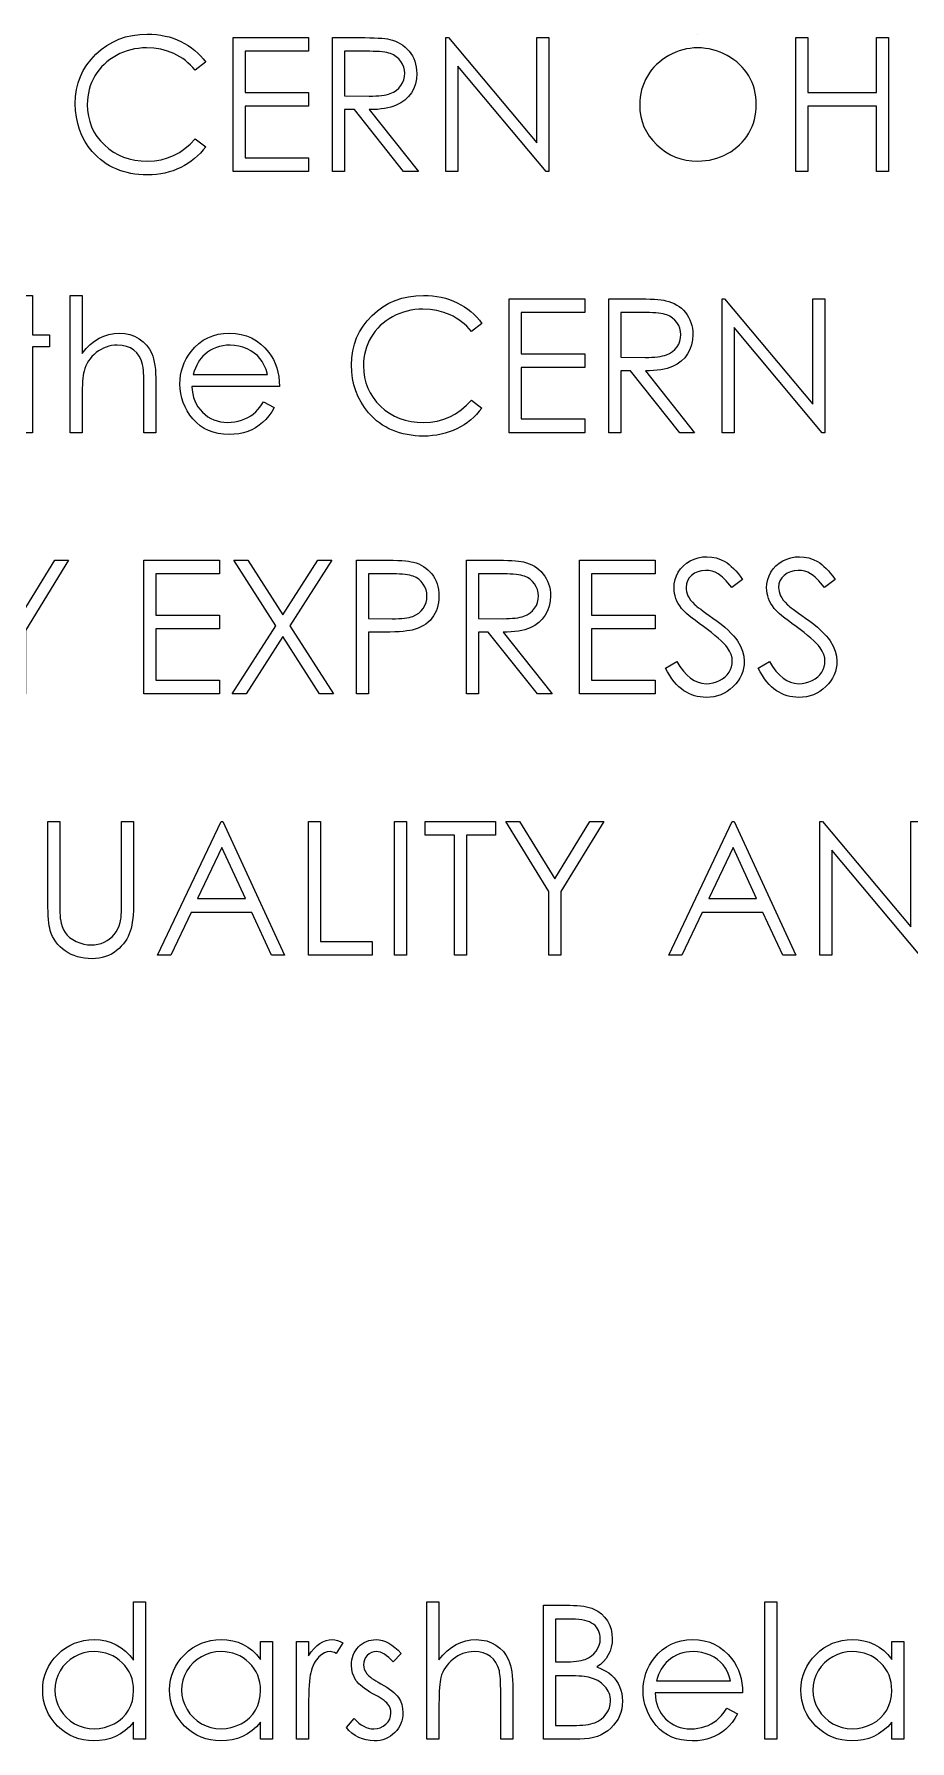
# Model space of a CAD drawing. Header units: millimetres. Extents: x -143 to 157, y 0 to 129.
# Drawn here: x 33.38 to 56.29, y 77.78 to 122.42 of the extents above; entities that cross this region are included whole.
import ezdxf

# ---------------------------------------------------------------- set-up
doc = ezdxf.new("R2010")
doc.units = ezdxf.units.MM

msp = doc.modelspace()

# ---------------------------------------------------------------- linework, layer by layer
at = {"color": 7, "linetype": 'Continuous'}
msp.add_line((50.726, 122.419), (50.726, 122.419), dxfattribs=at)
at = {"color": 7, "linetype": 'Continuous', "flags": 128}
for points in [[(37.87, 121.687), (37.596, 121.476), (37.596, 121.476), (37.536, 121.546), (37.474, 121.611), (37.408, 121.672), (37.34, 121.729), (37.269, 121.781), (37.195, 121.828), (37.118, 121.872), (37.038, 121.911), (36.871, 121.976), (36.697, 122.023), (36.515, 122.051), (36.324, 122.06), (36.324, 122.06), (36.219, 122.057), (36.115, 122.047), (36.013, 122.032), (35.914, 122.01), (35.816, 121.982), (35.721, 121.948), (35.628, 121.908), (35.536, 121.861), (35.447, 121.81), (35.365, 121.753), (35.287, 121.693), (35.214, 121.629), (35.146, 121.56), (35.084, 121.487), (35.026, 121.409), (34.973, 121.328), (34.927, 121.243), (34.887, 121.155), (34.852, 121.066), (34.824, 120.972), (34.802, 120.877), (34.787, 120.78), (34.777, 120.679), (34.774, 120.576), (34.774, 120.576), (34.781, 120.421), (34.802, 120.273), (34.837, 120.131), (34.886, 119.996), (34.948, 119.867), (35.025, 119.745), (35.116, 119.63), (35.22, 119.521), (35.335, 119.422), (35.458, 119.336), (35.588, 119.264), (35.724, 119.204), (35.869, 119.158), (36.02, 119.125), (36.179, 119.105), (36.346, 119.098), (36.346, 119.098), (36.529, 119.107), (36.704, 119.135), (36.871, 119.18), (37.032, 119.244), (37.184, 119.326), (37.329, 119.426), (37.466, 119.545), (37.596, 119.682), (37.596, 119.682), (37.871, 119.473), (37.871, 119.473), (37.803, 119.389), (37.732, 119.308), (37.657, 119.233), (37.577, 119.163), (37.494, 119.097), (37.406, 119.037), (37.315, 118.981), (37.219, 118.931), (37.12, 118.886), (37.019, 118.847), (36.914, 118.814), (36.806, 118.787), (36.696, 118.766), (36.583, 118.751), (36.467, 118.742), (36.348, 118.739), (36.348, 118.739), (36.235, 118.741), (36.125, 118.749), (36.018, 118.761), (35.914, 118.778), (35.813, 118.799), (35.716, 118.826), (35.621, 118.856), (35.529, 118.892), (35.44, 118.933), (35.355, 118.978), (35.272, 119.029), (35.192, 119.084), (35.116, 119.143), (35.042, 119.208), (34.971, 119.277), (34.904, 119.351), (34.904, 119.351), (34.8, 119.484), (34.71, 119.623), (34.633, 119.769), (34.571, 119.922), (34.523, 120.081), (34.488, 120.247), (34.467, 120.42), (34.46, 120.599), (34.46, 120.599), (34.469, 120.788), (34.494, 120.969), (34.536, 121.142), (34.595, 121.308), (34.67, 121.465), (34.762, 121.616), (34.871, 121.758), (34.997, 121.894), (35.136, 122.017), (35.283, 122.124), (35.438, 122.213), (35.602, 122.288), (35.775, 122.345), (35.956, 122.386), (36.146, 122.41), (36.343, 122.419), (36.343, 122.419), (36.464, 122.416), (36.582, 122.407), (36.696, 122.391), (36.808, 122.37), (36.916, 122.344), (37.022, 122.31), (37.125, 122.271), (37.225, 122.226), (37.321, 122.176), (37.413, 122.12), (37.5, 122.06), (37.583, 121.995), (37.662, 121.925), (37.736, 121.851), (37.805, 121.771), (37.871, 121.687)], [(38.588, 122.329), (40.563, 122.329), (40.563, 122.329), (40.563, 121.97), (40.563, 121.97), (38.903, 121.97), (38.903, 121.97), (38.903, 120.893), (38.903, 120.893), (40.563, 120.893), (40.563, 120.893), (40.563, 120.534), (40.563, 120.534), (38.903, 120.534), (38.903, 120.534), (38.903, 119.188), (38.903, 119.188), (40.563, 119.188), (40.563, 119.188), (40.563, 118.829), (40.563, 118.829), (38.588, 118.829), (38.588, 118.829), (38.588, 122.329)], [(41.191, 122.329), (41.891, 122.329), (41.891, 122.329), (42.032, 122.328), (42.161, 122.326), (42.277, 122.322), (42.382, 122.317), (42.475, 122.31), (42.557, 122.302), (42.627, 122.293), (42.684, 122.281), (42.684, 122.281), (42.761, 122.261), (42.834, 122.235), (42.903, 122.204), (42.968, 122.168), (43.03, 122.127), (43.088, 122.081), (43.143, 122.03), (43.193, 121.973), (43.24, 121.913), (43.28, 121.848), (43.313, 121.781), (43.341, 121.71), (43.362, 121.636), (43.378, 121.559), (43.387, 121.477), (43.39, 121.393), (43.39, 121.393), (43.381, 121.254), (43.355, 121.123), (43.312, 121.001), (43.252, 120.888), (43.175, 120.785), (43.084, 120.696), (42.977, 120.62), (42.857, 120.558), (42.79, 120.532), (42.717, 120.509), (42.637, 120.49), (42.552, 120.474), (42.46, 120.461), (42.363, 120.452), (42.259, 120.447), (42.149, 120.444), (42.149, 120.444), (43.435, 118.829), (43.435, 118.829), (43.046, 118.829), (43.046, 118.829), (41.76, 120.444), (41.76, 120.444), (41.505, 120.444), (41.505, 120.444), (41.505, 118.829), (41.505, 118.829), (41.191, 118.829), (41.191, 118.829), (41.191, 122.329)], [(44.153, 118.829), (44.153, 122.329), (44.153, 122.329), (44.218, 122.329), (44.218, 122.329), (46.531, 119.574), (46.531, 119.574), (46.531, 122.329), (46.531, 122.329), (46.845, 122.329), (46.845, 122.329), (46.845, 118.829), (46.845, 118.829), (46.773, 118.829), (46.773, 118.829), (44.467, 121.577), (44.467, 121.577), (44.467, 118.829), (44.467, 118.829), (44.153, 118.829)], [(53.306, 122.329), (53.621, 122.329), (53.621, 122.329), (53.621, 120.893), (53.621, 120.893), (55.415, 120.893), (55.415, 120.893), (55.415, 122.329), (55.415, 122.329), (55.729, 122.329), (55.729, 122.329), (55.729, 118.829), (55.729, 118.829), (55.415, 118.829), (55.415, 118.829), (55.415, 120.534), (55.415, 120.534), (53.621, 120.534), (53.621, 120.534), (53.621, 118.829), (53.621, 118.829), (53.306, 118.829), (53.306, 118.829), (53.306, 122.329)], [(41.505, 121.97), (41.505, 120.803), (41.505, 120.803), (42.146, 120.798), (42.146, 120.798), (42.236, 120.799), (42.32, 120.803), (42.398, 120.808), (42.47, 120.815), (42.536, 120.824), (42.595, 120.835), (42.649, 120.848), (42.697, 120.864), (42.781, 120.902), (42.856, 120.949), (42.921, 121.006), (42.975, 121.073), (43.02, 121.147), (43.05, 121.225), (43.069, 121.308), (43.076, 121.394), (43.076, 121.394), (43.069, 121.478), (43.05, 121.559), (43.018, 121.635), (42.974, 121.707), (42.919, 121.773), (42.857, 121.828), (42.787, 121.874), (42.708, 121.909), (42.663, 121.923), (42.612, 121.936), (42.554, 121.946), (42.49, 121.955), (42.417, 121.962), (42.339, 121.967), (42.253, 121.969), (42.161, 121.97), (42.161, 121.97), (41.505, 121.97)], [(50.742, 122.06), (50.642, 122.057), (50.544, 122.047), (50.447, 122.032), (50.352, 122.01), (50.258, 121.981), (50.165, 121.947), (50.074, 121.906), (49.983, 121.859), (49.896, 121.807), (49.814, 121.751), (49.737, 121.69), (49.665, 121.624), (49.597, 121.555), (49.534, 121.481), (49.477, 121.403), (49.424, 121.32), (49.377, 121.235), (49.336, 121.146), (49.302, 121.055), (49.274, 120.962), (49.251, 120.867), (49.236, 120.768), (49.226, 120.668), (49.223, 120.565), (49.223, 120.565), (49.23, 120.414), (49.251, 120.268), (49.285, 120.13), (49.335, 119.996), (49.397, 119.869), (49.473, 119.748), (49.564, 119.633), (49.668, 119.523), (49.783, 119.424), (49.902, 119.337), (50.028, 119.264), (50.159, 119.205), (50.297, 119.158), (50.439, 119.125), (50.587, 119.105), (50.742, 119.098), (50.742, 119.098), (50.845, 119.101), (50.947, 119.11), (51.047, 119.126), (51.146, 119.147), (51.242, 119.175), (51.336, 119.208), (51.427, 119.248), (51.518, 119.293), (51.605, 119.344), (51.687, 119.4), (51.763, 119.46), (51.835, 119.525), (51.903, 119.593), (51.965, 119.667), (52.022, 119.745), (52.075, 119.827), (52.122, 119.914), (52.162, 120.002), (52.197, 120.092), (52.225, 120.186), (52.246, 120.281), (52.262, 120.379), (52.272, 120.479), (52.274, 120.581), (52.274, 120.581), (52.272, 120.683), (52.262, 120.782), (52.246, 120.879), (52.225, 120.974), (52.197, 121.066), (52.162, 121.155), (52.122, 121.242), (52.075, 121.326), (52.022, 121.408), (51.964, 121.485), (51.901, 121.558), (51.834, 121.627), (51.761, 121.691), (51.683, 121.751), (51.6, 121.807), (51.512, 121.859), (51.42, 121.906), (51.327, 121.947), (51.233, 121.981), (51.138, 122.01), (51.04, 122.032), (50.942, 122.047), (50.843, 122.057), (50.742, 122.06)], [(33.024, 115.585), (33.338, 115.585), (33.338, 115.585), (33.338, 114.553), (33.338, 114.553), (33.787, 114.553), (33.787, 114.553), (33.787, 114.239), (33.787, 114.239), (33.338, 114.239), (33.338, 114.239), (33.338, 111.996), (33.338, 111.996), (33.024, 111.996), (33.024, 111.996), (33.024, 114.239), (33.024, 114.239), (32.576, 114.239), (32.576, 114.239), (32.576, 114.553), (32.576, 114.553), (33.024, 114.553), (33.024, 114.553), (33.024, 115.585)], [(34.326, 115.585), (34.64, 115.585), (34.64, 115.585), (34.64, 114.07), (34.64, 114.07), (34.744, 114.194), (34.853, 114.302), (34.966, 114.393), (35.086, 114.466), (35.21, 114.524), (35.339, 114.565), (35.473, 114.59), (35.613, 114.598), (35.613, 114.598), (35.755, 114.589), (35.888, 114.563), (36.013, 114.517), (36.129, 114.454), (36.234, 114.375), (36.325, 114.285), (36.401, 114.181), (36.462, 114.065), (36.487, 114), (36.509, 113.926), (36.527, 113.844), (36.543, 113.753), (36.554, 113.652), (36.562, 113.544), (36.568, 113.427), (36.569, 113.302), (36.569, 113.302), (36.569, 111.996), (36.569, 111.996), (36.255, 111.996), (36.255, 111.996), (36.255, 113.199), (36.255, 113.199), (36.254, 113.303), (36.253, 113.399), (36.25, 113.485), (36.246, 113.563), (36.241, 113.631), (36.235, 113.69), (36.227, 113.74), (36.219, 113.781), (36.219, 113.781), (36.181, 113.899), (36.13, 114.001), (36.067, 114.087), (35.991, 114.158), (35.902, 114.213), (35.8, 114.253), (35.685, 114.276), (35.558, 114.284), (35.558, 114.284), (35.482, 114.281), (35.408, 114.272), (35.336, 114.257), (35.267, 114.236), (35.199, 114.208), (35.133, 114.175), (35.07, 114.135), (35.008, 114.089), (34.95, 114.039), (34.897, 113.986), (34.849, 113.93), (34.807, 113.871), (34.769, 113.81), (34.737, 113.745), (34.71, 113.677), (34.688, 113.607), (34.688, 113.607), (34.677, 113.556), (34.667, 113.495), (34.659, 113.424), (34.652, 113.343), (34.647, 113.252), (34.643, 113.151), (34.64, 113.041), (34.64, 112.92), (34.64, 112.92), (34.64, 111.996), (34.64, 111.996), (34.326, 111.996), (34.326, 111.996), (34.326, 115.585)], [(45.095, 114.853), (44.82, 114.643), (44.82, 114.643), (44.76, 114.713), (44.698, 114.778), (44.633, 114.839), (44.565, 114.896), (44.493, 114.947), (44.42, 114.995), (44.343, 115.039), (44.263, 115.078), (44.096, 115.143), (43.921, 115.189), (43.739, 115.217), (43.548, 115.226), (43.548, 115.226), (43.443, 115.224), (43.339, 115.214), (43.238, 115.198), (43.139, 115.177), (43.041, 115.149), (42.945, 115.115), (42.852, 115.074), (42.76, 115.028), (42.672, 114.976), (42.589, 114.92), (42.511, 114.86), (42.438, 114.795), (42.37, 114.727), (42.308, 114.654), (42.25, 114.576), (42.198, 114.495), (42.151, 114.41), (42.111, 114.322), (42.077, 114.232), (42.049, 114.139), (42.027, 114.044), (42.011, 113.946), (42.002, 113.845), (41.999, 113.742), (41.999, 113.742), (42.006, 113.587), (42.027, 113.439), (42.061, 113.298), (42.11, 113.163), (42.173, 113.034), (42.25, 112.912), (42.34, 112.796), (42.445, 112.688), (42.56, 112.589), (42.682, 112.503), (42.812, 112.43), (42.949, 112.371), (43.093, 112.325), (43.245, 112.292), (43.404, 112.271), (43.57, 112.265), (43.57, 112.265), (43.753, 112.274), (43.928, 112.301), (44.096, 112.347), (44.256, 112.411), (44.408, 112.493), (44.554, 112.593), (44.69, 112.712), (44.82, 112.848), (44.82, 112.848), (45.095, 112.64), (45.095, 112.64), (45.028, 112.555), (44.956, 112.475), (44.881, 112.4), (44.802, 112.329), (44.718, 112.264), (44.631, 112.203), (44.539, 112.148), (44.444, 112.097), (44.345, 112.053), (44.243, 112.014), (44.139, 111.981), (44.031, 111.954), (43.92, 111.933), (43.807, 111.918), (43.691, 111.909), (43.572, 111.906), (43.572, 111.906), (43.459, 111.908), (43.349, 111.916), (43.243, 111.928), (43.139, 111.945), (43.038, 111.966), (42.94, 111.992), (42.846, 112.023), (42.754, 112.059), (42.665, 112.099), (42.579, 112.145), (42.497, 112.196), (42.417, 112.25), (42.34, 112.31), (42.267, 112.374), (42.196, 112.444), (42.128, 112.518), (42.128, 112.518), (42.025, 112.651), (41.934, 112.79), (41.858, 112.936), (41.795, 113.089), (41.747, 113.248), (41.713, 113.414), (41.692, 113.587), (41.685, 113.766), (41.685, 113.766), (41.693, 113.955), (41.718, 114.136), (41.76, 114.309), (41.819, 114.474), (41.894, 114.632), (41.987, 114.783), (42.095, 114.925), (42.222, 115.06), (42.361, 115.184), (42.507, 115.29), (42.663, 115.38), (42.827, 115.454), (42.999, 115.512), (43.18, 115.553), (43.37, 115.577), (43.568, 115.585), (43.568, 115.585), (43.688, 115.583), (43.806, 115.574), (43.92, 115.558), (44.032, 115.537), (44.141, 115.51), (44.247, 115.477), (44.35, 115.438), (44.449, 115.393), (44.545, 115.342), (44.637, 115.287), (44.725, 115.226), (44.807, 115.162), (44.886, 115.092), (44.96, 115.018), (45.03, 114.938), (45.095, 114.853)], [(45.813, 115.496), (47.787, 115.496), (47.787, 115.496), (47.787, 115.137), (47.787, 115.137), (46.127, 115.137), (46.127, 115.137), (46.127, 114.06), (46.127, 114.06), (47.787, 114.06), (47.787, 114.06), (47.787, 113.701), (47.787, 113.701), (46.127, 113.701), (46.127, 113.701), (46.127, 112.355), (46.127, 112.355), (47.787, 112.355), (47.787, 112.355), (47.787, 111.996), (47.787, 111.996), (45.813, 111.996), (45.813, 111.996), (45.813, 115.496)], [(48.415, 115.496), (49.116, 115.496), (49.116, 115.496), (49.256, 115.495), (49.385, 115.493), (49.501, 115.489), (49.607, 115.484), (49.7, 115.477), (49.781, 115.469), (49.851, 115.459), (49.909, 115.448), (49.909, 115.448), (49.985, 115.428), (50.058, 115.402), (50.128, 115.371), (50.193, 115.335), (50.254, 115.294), (50.313, 115.248), (50.367, 115.196), (50.418, 115.14), (50.464, 115.079), (50.504, 115.015), (50.538, 114.947), (50.565, 114.877), (50.587, 114.802), (50.602, 114.725), (50.611, 114.644), (50.614, 114.56), (50.614, 114.56), (50.606, 114.42), (50.58, 114.29), (50.536, 114.168), (50.476, 114.054), (50.4, 113.952), (50.308, 113.863), (50.202, 113.787), (50.081, 113.725), (50.014, 113.699), (49.941, 113.676), (49.862, 113.657), (49.776, 113.641), (49.684, 113.628), (49.587, 113.619), (49.483, 113.613), (49.373, 113.611), (49.373, 113.611), (50.659, 111.996), (50.659, 111.996), (50.271, 111.996), (50.271, 111.996), (48.985, 113.611), (48.985, 113.611), (48.729, 113.611), (48.729, 113.611), (48.729, 111.996), (48.729, 111.996), (48.415, 111.996), (48.415, 111.996), (48.415, 115.496)], [(51.377, 111.996), (51.377, 115.496), (51.377, 115.496), (51.443, 115.496), (51.443, 115.496), (53.755, 112.741), (53.755, 112.741), (53.755, 115.496), (53.755, 115.496), (54.069, 115.496), (54.069, 115.496), (54.069, 111.996), (54.069, 111.996), (53.998, 111.996), (53.998, 111.996), (51.691, 114.744), (51.691, 114.744), (51.691, 111.996), (51.691, 111.996), (51.377, 111.996)], [(48.729, 115.137), (48.729, 113.97), (48.729, 113.97), (49.37, 113.965), (49.37, 113.965), (49.46, 113.966), (49.544, 113.969), (49.622, 113.974), (49.694, 113.981), (49.76, 113.99), (49.82, 114.002), (49.874, 114.015), (49.921, 114.03), (50.006, 114.068), (50.081, 114.115), (50.145, 114.173), (50.2, 114.239), (50.244, 114.314), (50.275, 114.391), (50.294, 114.474), (50.3, 114.56), (50.3, 114.56), (50.294, 114.645), (50.275, 114.725), (50.243, 114.802), (50.198, 114.874), (50.144, 114.94), (50.081, 114.995), (50.011, 115.041), (49.933, 115.076), (49.888, 115.09), (49.837, 115.102), (49.778, 115.113), (49.714, 115.121), (49.642, 115.128), (49.563, 115.133), (49.478, 115.136), (49.386, 115.137), (49.386, 115.137), (48.729, 115.137)], [(39.386, 112.803), (39.665, 112.657), (39.665, 112.657), (39.597, 112.54), (39.523, 112.435), (39.445, 112.341), (39.36, 112.259), (39.271, 112.189), (39.177, 112.127), (39.077, 112.074), (38.972, 112.029), (38.861, 111.995), (38.742, 111.97), (38.617, 111.956), (38.484, 111.951), (38.484, 111.951), (38.337, 111.957), (38.198, 111.976), (38.068, 112.008), (37.945, 112.052), (37.831, 112.109), (37.725, 112.178), (37.627, 112.26), (37.538, 112.355), (37.458, 112.457), (37.389, 112.563), (37.331, 112.672), (37.283, 112.785), (37.245, 112.901), (37.218, 113.019), (37.203, 113.142), (37.197, 113.268), (37.197, 113.268), (37.202, 113.385), (37.216, 113.5), (37.239, 113.612), (37.271, 113.72), (37.312, 113.826), (37.363, 113.927), (37.423, 114.026), (37.492, 114.122), (37.492, 114.122), (37.589, 114.233), (37.695, 114.33), (37.807, 114.412), (37.929, 114.479), (38.058, 114.531), (38.194, 114.569), (38.339, 114.591), (38.492, 114.598), (38.492, 114.598), (38.649, 114.591), (38.798, 114.567), (38.939, 114.527), (39.072, 114.473), (39.196, 114.402), (39.313, 114.315), (39.421, 114.213), (39.522, 114.095), (39.522, 114.095), (39.586, 114.003), (39.642, 113.906), (39.689, 113.803), (39.728, 113.695), (39.759, 113.582), (39.781, 113.462), (39.794, 113.338), (39.8, 113.207), (39.8, 113.207), (37.512, 113.207), (37.512, 113.207), (37.518, 113.106), (37.532, 113.01), (37.554, 112.918), (37.585, 112.831), (37.623, 112.749), (37.669, 112.671), (37.724, 112.598), (37.786, 112.529), (37.855, 112.468), (37.927, 112.414), (38.004, 112.368), (38.084, 112.331), (38.168, 112.302), (38.257, 112.282), (38.349, 112.269), (38.445, 112.265), (38.445, 112.265), (38.539, 112.268), (38.631, 112.28), (38.722, 112.299), (38.811, 112.325), (38.898, 112.357), (38.977, 112.395), (39.049, 112.437), (39.115, 112.484), (39.179, 112.54), (39.245, 112.613), (39.315, 112.7), (39.386, 112.803)], [(39.486, 113.521), (39.449, 113.645), (39.403, 113.756), (39.351, 113.854), (39.29, 113.938), (39.222, 114.012), (39.142, 114.079), (39.052, 114.138), (38.952, 114.189), (38.845, 114.231), (38.735, 114.26), (38.623, 114.279), (38.508, 114.284), (38.508, 114.284), (38.414, 114.281), (38.323, 114.269), (38.235, 114.251), (38.152, 114.225), (38.07, 114.19), (37.993, 114.15), (37.92, 114.1), (37.849, 114.044), (37.849, 114.044), (37.8, 113.998), (37.754, 113.946), (37.711, 113.889), (37.672, 113.827), (37.636, 113.758), (37.602, 113.685), (37.572, 113.606), (37.544, 113.521), (37.544, 113.521), (39.486, 113.521)], [(31.723, 108.662), (32.083, 108.662), (32.083, 108.662), (33.003, 107.158), (33.003, 107.158), (33.921, 108.662), (33.921, 108.662), (34.281, 108.662), (34.281, 108.662), (33.159, 106.826), (33.159, 106.826), (33.159, 105.162), (33.159, 105.162), (32.845, 105.162), (32.845, 105.162), (32.845, 106.826), (32.845, 106.826), (31.723, 108.662)], [(36.255, 108.662), (38.229, 108.662), (38.229, 108.662), (38.229, 108.303), (38.229, 108.303), (36.569, 108.303), (36.569, 108.303), (36.569, 107.226), (36.569, 107.226), (38.229, 107.226), (38.229, 107.226), (38.229, 106.868), (38.229, 106.868), (36.569, 106.868), (36.569, 106.868), (36.569, 105.521), (36.569, 105.521), (38.229, 105.521), (38.229, 105.521), (38.229, 105.162), (38.229, 105.162), (36.255, 105.162), (36.255, 105.162), (36.255, 108.662)], [(38.611, 108.662), (38.973, 108.662), (38.973, 108.662), (39.89, 107.231), (39.89, 107.231), (40.806, 108.662), (40.806, 108.662), (41.169, 108.662), (41.169, 108.662), (40.071, 106.947), (40.071, 106.947), (41.213, 105.162), (41.213, 105.162), (40.851, 105.162), (40.851, 105.162), (39.89, 106.664), (39.89, 106.664), (38.929, 105.162), (38.929, 105.162), (38.566, 105.162), (38.566, 105.162), (39.709, 106.947), (39.709, 106.947), (38.611, 108.662)], [(41.819, 108.662), (42.506, 108.662), (42.506, 108.662), (42.647, 108.662), (42.777, 108.659), (42.895, 108.655), (43.001, 108.649), (43.094, 108.642), (43.176, 108.633), (43.245, 108.622), (43.303, 108.61), (43.303, 108.61), (43.375, 108.589), (43.444, 108.563), (43.509, 108.532), (43.571, 108.496), (43.63, 108.456), (43.685, 108.41), (43.737, 108.359), (43.785, 108.304), (43.829, 108.245), (43.867, 108.181), (43.899, 108.114), (43.926, 108.044), (43.946, 107.969), (43.961, 107.891), (43.97, 107.809), (43.973, 107.724), (43.973, 107.724), (43.97, 107.637), (43.961, 107.555), (43.947, 107.477), (43.927, 107.402), (43.9, 107.332), (43.869, 107.265), (43.831, 107.202), (43.787, 107.143), (43.739, 107.088), (43.686, 107.038), (43.628, 106.992), (43.566, 106.952), (43.5, 106.916), (43.429, 106.884), (43.354, 106.858), (43.275, 106.835), (43.275, 106.835), (43.209, 106.822), (43.13, 106.81), (43.038, 106.8), (42.933, 106.792), (42.815, 106.786), (42.684, 106.781), (42.541, 106.778), (42.384, 106.778), (42.384, 106.778), (42.133, 106.778), (42.133, 106.778), (42.133, 105.162), (42.133, 105.162), (41.819, 105.162), (41.819, 105.162), (41.819, 108.662)], [(44.691, 108.662), (45.391, 108.662), (45.391, 108.662), (45.532, 108.662), (45.661, 108.66), (45.777, 108.655), (45.882, 108.65), (45.975, 108.643), (46.057, 108.636), (46.127, 108.626), (46.184, 108.615), (46.184, 108.615), (46.261, 108.594), (46.334, 108.568), (46.403, 108.538), (46.468, 108.502), (46.53, 108.46), (46.588, 108.414), (46.643, 108.363), (46.693, 108.306), (46.74, 108.246), (46.78, 108.181), (46.813, 108.114), (46.841, 108.043), (46.862, 107.969), (46.878, 107.892), (46.887, 107.811), (46.89, 107.726), (46.89, 107.726), (46.881, 107.587), (46.855, 107.456), (46.812, 107.334), (46.752, 107.221), (46.675, 107.119), (46.584, 107.029), (46.477, 106.954), (46.357, 106.891), (46.29, 106.865), (46.217, 106.842), (46.137, 106.823), (46.052, 106.807), (45.96, 106.795), (45.863, 106.785), (45.759, 106.78), (45.649, 106.778), (45.649, 106.778), (46.935, 105.162), (46.935, 105.162), (46.546, 105.162), (46.546, 105.162), (45.26, 106.778), (45.26, 106.778), (45.005, 106.778), (45.005, 106.778), (45.005, 105.162), (45.005, 105.162), (44.691, 105.162), (44.691, 105.162), (44.691, 108.662)], [(47.653, 108.662), (49.627, 108.662), (49.627, 108.662), (49.627, 108.303), (49.627, 108.303), (47.967, 108.303), (47.967, 108.303), (47.967, 107.226), (47.967, 107.226), (49.627, 107.226), (49.627, 107.226), (49.627, 106.868), (49.627, 106.868), (47.967, 106.868), (47.967, 106.868), (47.967, 105.521), (47.967, 105.521), (49.627, 105.521), (49.627, 105.521), (49.627, 105.162), (49.627, 105.162), (47.653, 105.162), (47.653, 105.162), (47.653, 108.662)], [(49.896, 105.838), (50.192, 106.015), (50.192, 106.015), (50.277, 105.878), (50.365, 105.76), (50.456, 105.659), (50.55, 105.577), (50.648, 105.514), (50.749, 105.468), (50.853, 105.441), (50.96, 105.432), (50.96, 105.432), (51.052, 105.437), (51.141, 105.452), (51.228, 105.477), (51.311, 105.513), (51.388, 105.557), (51.455, 105.609), (51.513, 105.667), (51.561, 105.732), (51.598, 105.803), (51.625, 105.875), (51.641, 105.948), (51.646, 106.025), (51.646, 106.025), (51.638, 106.112), (51.615, 106.199), (51.575, 106.283), (51.521, 106.368), (51.521, 106.368), (51.473, 106.428), (51.417, 106.49), (51.351, 106.556), (51.277, 106.624), (51.193, 106.695), (51.101, 106.769), (51, 106.846), (50.89, 106.926), (50.89, 106.926), (50.78, 107.006), (50.681, 107.08), (50.593, 107.148), (50.516, 107.21), (50.449, 107.267), (50.394, 107.318), (50.35, 107.363), (50.316, 107.402), (50.316, 107.402), (50.271, 107.465), (50.231, 107.528), (50.197, 107.592), (50.17, 107.659), (50.148, 107.726), (50.132, 107.794), (50.123, 107.865), (50.121, 107.935), (50.121, 107.935), (50.128, 108.046), (50.149, 108.153), (50.183, 108.254), (50.231, 108.35), (50.293, 108.438), (50.365, 108.517), (50.449, 108.585), (50.544, 108.644), (50.647, 108.691), (50.755, 108.725), (50.867, 108.745), (50.983, 108.752), (50.983, 108.752), (51.106, 108.744), (51.226, 108.721), (51.341, 108.681), (51.453, 108.625), (51.508, 108.59), (51.563, 108.549), (51.62, 108.5), (51.678, 108.446), (51.736, 108.384), (51.795, 108.316), (51.855, 108.241), (51.915, 108.16), (51.915, 108.16), (51.631, 107.944), (51.631, 107.944), (51.58, 108.01), (51.53, 108.07), (51.482, 108.124), (51.436, 108.172), (51.392, 108.214), (51.35, 108.25), (51.31, 108.281), (51.272, 108.306), (51.196, 108.344), (51.117, 108.371), (51.034, 108.388), (50.948, 108.393), (50.948, 108.393), (50.84, 108.385), (50.742, 108.361), (50.655, 108.321), (50.578, 108.265), (50.515, 108.198), (50.47, 108.123), (50.444, 108.04), (50.435, 107.95), (50.435, 107.95), (50.437, 107.894), (50.447, 107.839), (50.462, 107.784), (50.484, 107.73), (50.514, 107.675), (50.554, 107.618), (50.604, 107.56), (50.665, 107.498), (50.665, 107.498), (50.688, 107.477), (50.721, 107.451), (50.765, 107.418), (50.819, 107.377), (50.883, 107.33), (50.957, 107.277), (51.041, 107.217), (51.136, 107.149), (51.136, 107.149), (51.249, 107.066), (51.354, 106.985), (51.448, 106.907), (51.534, 106.83), (51.61, 106.757), (51.678, 106.685), (51.736, 106.616), (51.784, 106.548), (51.861, 106.417), (51.916, 106.285), (51.949, 106.152), (51.96, 106.02), (51.96, 106.02), (51.956, 105.926), (51.942, 105.835), (51.92, 105.747), (51.887, 105.662), (51.847, 105.58), (51.796, 105.502), (51.737, 105.427), (51.669, 105.354), (51.594, 105.289), (51.515, 105.231), (51.432, 105.183), (51.346, 105.143), (51.256, 105.113), (51.161, 105.09), (51.063, 105.077), (50.96, 105.073), (50.96, 105.073), (50.881, 105.075), (50.803, 105.084), (50.728, 105.097), (50.654, 105.117), (50.583, 105.141), (50.512, 105.171), (50.444, 105.207), (50.378, 105.249), (50.313, 105.296), (50.25, 105.352), (50.188, 105.414), (50.127, 105.484), (50.067, 105.561), (50.009, 105.646), (49.952, 105.738), (49.896, 105.838)], [(52.319, 105.838), (52.615, 106.015), (52.615, 106.015), (52.7, 105.878), (52.788, 105.76), (52.879, 105.659), (52.973, 105.577), (53.071, 105.514), (53.172, 105.468), (53.276, 105.441), (53.384, 105.432), (53.384, 105.432), (53.475, 105.437), (53.564, 105.452), (53.651, 105.477), (53.734, 105.513), (53.811, 105.557), (53.879, 105.609), (53.936, 105.667), (53.984, 105.732), (54.021, 105.803), (54.048, 105.875), (54.064, 105.948), (54.069, 106.025), (54.069, 106.025), (54.062, 106.112), (54.038, 106.199), (53.998, 106.283), (53.944, 106.368), (53.944, 106.368), (53.896, 106.428), (53.84, 106.49), (53.774, 106.556), (53.7, 106.624), (53.616, 106.695), (53.524, 106.769), (53.423, 106.846), (53.313, 106.926), (53.313, 106.926), (53.203, 107.006), (53.104, 107.08), (53.016, 107.148), (52.939, 107.21), (52.872, 107.267), (52.817, 107.318), (52.773, 107.363), (52.739, 107.402), (52.739, 107.402), (52.694, 107.465), (52.654, 107.528), (52.62, 107.592), (52.593, 107.659), (52.571, 107.726), (52.556, 107.794), (52.546, 107.865), (52.544, 107.935), (52.544, 107.935), (52.551, 108.046), (52.572, 108.153), (52.606, 108.254), (52.654, 108.35), (52.716, 108.438), (52.788, 108.517), (52.872, 108.585), (52.967, 108.644), (53.07, 108.691), (53.178, 108.725), (53.29, 108.745), (53.406, 108.752), (53.406, 108.752), (53.529, 108.744), (53.649, 108.721), (53.764, 108.681), (53.876, 108.625), (53.931, 108.59), (53.987, 108.549), (54.043, 108.5), (54.101, 108.446), (54.159, 108.384), (54.218, 108.316), (54.278, 108.241), (54.338, 108.16), (54.338, 108.16), (54.055, 107.944), (54.055, 107.944), (54.003, 108.01), (53.953, 108.07), (53.905, 108.124), (53.859, 108.172), (53.815, 108.214), (53.773, 108.25), (53.733, 108.281), (53.695, 108.306), (53.619, 108.344), (53.54, 108.371), (53.457, 108.388), (53.371, 108.393), (53.371, 108.393), (53.263, 108.385), (53.165, 108.361), (53.079, 108.321), (53.001, 108.265), (52.938, 108.198), (52.893, 108.123), (52.867, 108.04), (52.858, 107.95), (52.858, 107.95), (52.861, 107.894), (52.87, 107.839), (52.885, 107.784), (52.907, 107.73), (52.937, 107.675), (52.977, 107.618), (53.027, 107.56), (53.088, 107.498), (53.088, 107.498), (53.112, 107.477), (53.144, 107.451), (53.188, 107.418), (53.242, 107.377), (53.306, 107.33), (53.38, 107.277), (53.464, 107.217), (53.559, 107.149), (53.559, 107.149), (53.672, 107.066), (53.777, 106.985), (53.872, 106.907), (53.957, 106.83), (54.033, 106.757), (54.101, 106.685), (54.159, 106.616), (54.207, 106.548), (54.284, 106.417), (54.339, 106.285), (54.372, 106.152), (54.383, 106.02), (54.383, 106.02), (54.379, 105.926), (54.365, 105.835), (54.343, 105.747), (54.31, 105.662), (54.27, 105.58), (54.219, 105.502), (54.16, 105.427), (54.092, 105.354), (54.017, 105.289), (53.938, 105.231), (53.855, 105.183), (53.769, 105.143), (53.679, 105.113), (53.584, 105.09), (53.486, 105.077), (53.384, 105.073), (53.384, 105.073), (53.304, 105.075), (53.226, 105.084), (53.151, 105.097), (53.077, 105.117), (53.006, 105.141), (52.936, 105.171), (52.868, 105.207), (52.801, 105.249), (52.736, 105.296), (52.673, 105.352), (52.611, 105.414), (52.55, 105.484), (52.49, 105.561), (52.432, 105.646), (52.375, 105.738), (52.319, 105.838)], [(42.133, 108.303), (42.133, 107.137), (42.133, 107.137), (42.746, 107.129), (42.746, 107.129), (42.836, 107.13), (42.919, 107.133), (42.996, 107.138), (43.068, 107.145), (43.132, 107.154), (43.191, 107.165), (43.243, 107.178), (43.289, 107.193), (43.371, 107.23), (43.444, 107.277), (43.506, 107.334), (43.56, 107.401), (43.604, 107.475), (43.634, 107.553), (43.653, 107.636), (43.659, 107.722), (43.659, 107.722), (43.653, 107.806), (43.634, 107.888), (43.604, 107.965), (43.56, 108.038), (43.507, 108.105), (43.447, 108.161), (43.377, 108.207), (43.301, 108.242), (43.257, 108.256), (43.207, 108.269), (43.151, 108.28), (43.088, 108.288), (43.019, 108.295), (42.944, 108.3), (42.862, 108.303), (42.773, 108.303), (42.773, 108.303), (42.133, 108.303)], [(45.005, 108.303), (45.005, 107.137), (45.005, 107.137), (45.646, 107.132), (45.646, 107.132), (45.736, 107.133), (45.82, 107.136), (45.898, 107.141), (45.97, 107.148), (46.036, 107.157), (46.095, 107.168), (46.149, 107.182), (46.197, 107.197), (46.281, 107.235), (46.356, 107.282), (46.421, 107.339), (46.475, 107.406), (46.52, 107.48), (46.55, 107.558), (46.569, 107.641), (46.576, 107.727), (46.576, 107.727), (46.569, 107.811), (46.55, 107.892), (46.518, 107.968), (46.474, 108.04), (46.419, 108.106), (46.357, 108.162), (46.287, 108.207), (46.208, 108.242), (46.163, 108.256), (46.112, 108.269), (46.054, 108.28), (45.99, 108.288), (45.917, 108.295), (45.839, 108.3), (45.753, 108.303), (45.661, 108.303), (45.661, 108.303), (45.005, 108.303)], [(33.742, 101.829), (34.056, 101.829), (34.056, 101.829), (34.056, 99.732), (34.056, 99.732), (34.056, 99.643), (34.057, 99.563), (34.059, 99.492), (34.06, 99.429), (34.062, 99.375), (34.064, 99.33), (34.067, 99.294), (34.07, 99.266), (34.07, 99.266), (34.088, 99.168), (34.114, 99.078), (34.149, 98.997), (34.192, 98.923), (34.246, 98.857), (34.312, 98.796), (34.392, 98.741), (34.484, 98.692), (34.583, 98.651), (34.682, 98.621), (34.781, 98.604), (34.881, 98.598), (34.881, 98.598), (34.966, 98.603), (35.051, 98.617), (35.133, 98.64), (35.213, 98.671), (35.29, 98.712), (35.359, 98.759), (35.422, 98.814), (35.479, 98.875), (35.529, 98.943), (35.572, 99.018), (35.607, 99.1), (35.636, 99.189), (35.636, 99.189), (35.644, 99.226), (35.651, 99.272), (35.658, 99.327), (35.663, 99.391), (35.667, 99.463), (35.67, 99.544), (35.671, 99.634), (35.672, 99.732), (35.672, 99.732), (35.672, 101.829), (35.672, 101.829), (35.986, 101.829), (35.986, 101.829), (35.986, 99.715), (35.986, 99.715), (35.985, 99.601), (35.98, 99.492), (35.973, 99.388), (35.963, 99.291), (35.951, 99.199), (35.936, 99.113), (35.918, 99.032), (35.897, 98.957), (35.872, 98.886), (35.841, 98.817), (35.806, 98.75), (35.764, 98.687), (35.717, 98.624), (35.664, 98.565), (35.606, 98.508), (35.542, 98.453), (35.474, 98.403), (35.403, 98.36), (35.327, 98.323), (35.248, 98.293), (35.166, 98.269), (35.081, 98.253), (34.991, 98.243), (34.898, 98.239), (34.898, 98.239), (34.798, 98.243), (34.701, 98.252), (34.607, 98.268), (34.518, 98.29), (34.432, 98.319), (34.349, 98.353), (34.271, 98.394), (34.196, 98.441), (34.126, 98.494), (34.062, 98.551), (34.004, 98.612), (33.952, 98.677), (33.906, 98.746), (33.866, 98.819), (33.833, 98.896), (33.805, 98.978), (33.805, 98.978), (33.79, 99.034), (33.777, 99.1), (33.767, 99.177), (33.758, 99.264), (33.751, 99.362), (33.747, 99.469), (33.743, 99.587), (33.742, 99.715), (33.742, 99.715), (33.742, 101.829)], [(38.319, 101.829), (39.935, 98.329), (39.935, 98.329), (39.593, 98.329), (39.593, 98.329), (39.076, 99.451), (39.076, 99.451), (37.489, 99.451), (37.489, 99.451), (36.957, 98.329), (36.957, 98.329), (36.614, 98.329), (36.614, 98.329), (38.274, 101.829), (38.274, 101.829), (38.319, 101.829)], [(40.563, 101.829), (40.877, 101.829), (40.877, 101.829), (40.877, 98.688), (40.877, 98.688), (42.223, 98.688), (42.223, 98.688), (42.223, 98.329), (42.223, 98.329), (40.563, 98.329), (40.563, 98.329), (40.563, 101.829)], [(42.806, 101.829), (43.121, 101.829), (43.121, 101.829), (43.121, 98.329), (43.121, 98.329), (42.806, 98.329), (42.806, 98.329), (42.806, 101.829)], [(43.614, 101.47), (43.614, 101.829), (43.614, 101.829), (45.454, 101.829), (45.454, 101.829), (45.454, 101.47), (45.454, 101.47), (44.691, 101.47), (44.691, 101.47), (44.691, 98.329), (44.691, 98.329), (44.377, 98.329), (44.377, 98.329), (44.377, 101.47), (44.377, 101.47), (43.614, 101.47)], [(45.723, 101.829), (46.083, 101.829), (46.083, 101.829), (47.003, 100.325), (47.003, 100.325), (47.921, 101.829), (47.921, 101.829), (48.281, 101.829), (48.281, 101.829), (47.159, 99.993), (47.159, 99.993), (47.159, 98.329), (47.159, 98.329), (46.845, 98.329), (46.845, 98.329), (46.845, 99.993), (46.845, 99.993), (45.723, 101.829)], [(51.691, 101.829), (53.306, 98.329), (53.306, 98.329), (52.965, 98.329), (52.965, 98.329), (52.448, 99.451), (52.448, 99.451), (50.861, 99.451), (50.861, 99.451), (50.329, 98.329), (50.329, 98.329), (49.986, 98.329), (49.986, 98.329), (51.646, 101.829), (51.646, 101.829), (51.691, 101.829)], [(53.935, 98.329), (53.935, 101.829), (53.935, 101.829), (54.001, 101.829), (54.001, 101.829), (56.313, 99.074), (56.313, 99.074), (56.313, 101.829), (56.313, 101.829), (56.627, 101.829), (56.627, 101.829), (56.627, 98.329), (56.627, 98.329), (56.555, 98.329), (56.555, 98.329), (54.249, 101.077), (54.249, 101.077), (54.249, 98.329), (54.249, 98.329), (53.935, 98.329)], [(38.293, 101.147), (37.659, 99.81), (37.659, 99.81), (38.91, 99.81), (38.91, 99.81), (38.293, 101.147)], [(51.665, 101.147), (51.031, 99.81), (51.031, 99.81), (52.282, 99.81), (52.282, 99.81), (51.665, 101.147)], [(36.3, 81.419), (36.3, 77.829), (36.3, 77.829), (35.986, 77.829), (35.986, 77.829), (35.986, 78.271), (35.986, 78.271), (35.877, 78.154), (35.763, 78.053), (35.641, 77.969), (35.513, 77.901), (35.379, 77.85), (35.24, 77.814), (35.093, 77.791), (34.941, 77.784), (34.941, 77.784), (34.806, 77.79), (34.676, 77.809), (34.55, 77.839), (34.429, 77.881), (34.314, 77.936), (34.204, 78.002), (34.098, 78.081), (33.998, 78.172), (33.906, 78.271), (33.827, 78.376), (33.761, 78.486), (33.705, 78.602), (33.662, 78.722), (33.632, 78.848), (33.614, 78.979), (33.608, 79.115), (33.608, 79.115), (33.614, 79.248), (33.632, 79.377), (33.663, 79.501), (33.707, 79.62), (33.762, 79.733), (33.829, 79.842), (33.909, 79.946), (34.002, 80.045), (34.103, 80.136), (34.209, 80.214), (34.32, 80.281), (34.436, 80.335), (34.558, 80.378), (34.684, 80.408), (34.815, 80.425), (34.951, 80.432), (34.951, 80.432), (35.107, 80.423), (35.256, 80.398), (35.397, 80.355), (35.53, 80.296), (35.656, 80.221), (35.774, 80.128), (35.884, 80.018), (35.986, 79.892), (35.986, 79.892), (35.986, 81.419), (35.986, 81.419), (36.3, 81.419)], [(43.659, 81.419), (43.973, 81.419), (43.973, 81.419), (43.973, 79.904), (43.973, 79.904), (44.077, 80.028), (44.186, 80.135), (44.3, 80.226), (44.419, 80.3), (44.543, 80.357), (44.673, 80.399), (44.807, 80.423), (44.946, 80.432), (44.946, 80.432), (45.088, 80.422), (45.221, 80.396), (45.346, 80.35), (45.462, 80.287), (45.567, 80.209), (45.659, 80.118), (45.734, 80.014), (45.795, 79.899), (45.821, 79.834), (45.842, 79.759), (45.861, 79.677), (45.876, 79.586), (45.887, 79.486), (45.896, 79.378), (45.901, 79.261), (45.903, 79.135), (45.903, 79.135), (45.903, 77.829), (45.903, 77.829), (45.588, 77.829), (45.588, 77.829), (45.588, 79.032), (45.588, 79.032), (45.588, 79.137), (45.586, 79.232), (45.584, 79.318), (45.579, 79.396), (45.574, 79.464), (45.568, 79.523), (45.56, 79.573), (45.552, 79.614), (45.552, 79.614), (45.514, 79.732), (45.464, 79.834), (45.401, 79.92), (45.324, 79.991), (45.235, 80.047), (45.133, 80.086), (45.018, 80.11), (44.891, 80.118), (44.891, 80.118), (44.815, 80.115), (44.742, 80.106), (44.669, 80.09), (44.6, 80.069), (44.532, 80.041), (44.467, 80.008), (44.403, 79.968), (44.341, 79.923), (44.283, 79.872), (44.23, 79.82), (44.183, 79.763), (44.14, 79.705), (44.103, 79.643), (44.071, 79.578), (44.043, 79.51), (44.021, 79.44), (44.021, 79.44), (44.01, 79.389), (44, 79.328), (43.992, 79.257), (43.985, 79.176), (43.98, 79.085), (43.976, 78.984), (43.974, 78.874), (43.973, 78.754), (43.973, 78.754), (43.973, 77.829), (43.973, 77.829), (43.659, 77.829), (43.659, 77.829), (43.659, 81.419)], [(46.71, 81.329), (47.393, 81.329), (47.393, 81.329), (47.493, 81.328), (47.587, 81.323), (47.676, 81.315), (47.758, 81.304), (47.834, 81.29), (47.904, 81.273), (47.969, 81.253), (48.027, 81.229), (48.132, 81.172), (48.225, 81.103), (48.307, 81.018), (48.377, 80.922), (48.433, 80.815), (48.473, 80.704), (48.497, 80.585), (48.505, 80.462), (48.505, 80.462), (48.499, 80.346), (48.479, 80.236), (48.447, 80.131), (48.402, 80.031), (48.345, 79.939), (48.276, 79.856), (48.194, 79.782), (48.101, 79.717), (48.101, 79.717), (48.219, 79.669), (48.324, 79.618), (48.413, 79.562), (48.488, 79.501), (48.552, 79.436), (48.608, 79.365), (48.657, 79.287), (48.699, 79.203), (48.732, 79.113), (48.755, 79.02), (48.769, 78.923), (48.774, 78.823), (48.774, 78.823), (48.769, 78.72), (48.755, 78.622), (48.732, 78.528), (48.699, 78.438), (48.656, 78.352), (48.603, 78.269), (48.542, 78.192), (48.471, 78.117), (48.392, 78.05), (48.306, 77.991), (48.214, 77.942), (48.116, 77.901), (48.011, 77.87), (47.899, 77.847), (47.782, 77.833), (47.657, 77.829), (47.657, 77.829), (46.71, 77.829), (46.71, 77.829), (46.71, 81.329)], [(52.499, 81.419), (52.813, 81.419), (52.813, 81.419), (52.813, 77.829), (52.813, 77.829), (52.499, 77.829), (52.499, 77.829), (52.499, 81.419)], [(47.024, 80.97), (47.024, 79.848), (47.024, 79.848), (47.235, 79.848), (47.235, 79.848), (47.328, 79.85), (47.414, 79.852), (47.494, 79.858), (47.568, 79.865), (47.635, 79.875), (47.696, 79.887), (47.751, 79.9), (47.799, 79.916), (47.885, 79.955), (47.961, 80.004), (48.028, 80.062), (48.085, 80.13), (48.131, 80.205), (48.164, 80.285), (48.185, 80.368), (48.191, 80.455), (48.191, 80.455), (48.188, 80.514), (48.18, 80.569), (48.166, 80.621), (48.147, 80.67), (48.122, 80.716), (48.091, 80.758), (48.055, 80.797), (48.014, 80.833), (47.966, 80.865), (47.912, 80.893), (47.852, 80.916), (47.784, 80.936), (47.711, 80.95), (47.631, 80.962), (47.544, 80.968), (47.451, 80.97), (47.451, 80.97), (47.024, 80.97)], [(39.621, 80.387), (39.621, 77.829), (39.621, 77.829), (39.306, 77.829), (39.306, 77.829), (39.306, 78.271), (39.306, 78.271), (39.198, 78.154), (39.083, 78.053), (38.961, 77.969), (38.834, 77.901), (38.7, 77.85), (38.56, 77.814), (38.414, 77.791), (38.262, 77.784), (38.262, 77.784), (38.126, 77.79), (37.996, 77.809), (37.871, 77.839), (37.75, 77.881), (37.635, 77.936), (37.524, 78.002), (37.419, 78.081), (37.319, 78.172), (37.227, 78.271), (37.148, 78.376), (37.081, 78.486), (37.026, 78.602), (36.983, 78.722), (36.953, 78.848), (36.935, 78.979), (36.928, 79.115), (36.928, 79.115), (36.935, 79.248), (36.953, 79.377), (36.984, 79.501), (37.027, 79.62), (37.082, 79.733), (37.15, 79.842), (37.23, 79.946), (37.322, 80.045), (37.423, 80.136), (37.53, 80.214), (37.641, 80.281), (37.757, 80.335), (37.878, 80.378), (38.004, 80.408), (38.136, 80.425), (38.272, 80.432), (38.272, 80.432), (38.428, 80.424), (38.577, 80.401), (38.717, 80.361), (38.851, 80.308), (38.976, 80.237), (39.095, 80.147), (39.204, 80.04), (39.306, 79.913), (39.306, 79.913), (39.306, 80.387), (39.306, 80.387), (39.621, 80.387)], [(40.249, 80.387), (40.563, 80.387), (40.563, 80.387), (40.563, 80.01), (40.563, 80.01), (40.634, 80.114), (40.708, 80.202), (40.783, 80.275), (40.86, 80.332), (40.939, 80.376), (41.021, 80.407), (41.103, 80.425), (41.187, 80.432), (41.187, 80.432), (41.252, 80.426), (41.319, 80.41), (41.389, 80.383), (41.46, 80.344), (41.46, 80.344), (41.288, 80.072), (41.288, 80.072), (41.242, 80.092), (41.2, 80.106), (41.162, 80.115), (41.127, 80.118), (41.127, 80.118), (41.052, 80.109), (40.978, 80.084), (40.906, 80.042), (40.834, 79.983), (40.8, 79.947), (40.768, 79.906), (40.738, 79.862), (40.71, 79.812), (40.684, 79.757), (40.66, 79.698), (40.639, 79.634), (40.619, 79.566), (40.619, 79.566), (40.606, 79.505), (40.594, 79.43), (40.585, 79.341), (40.577, 79.238), (40.571, 79.122), (40.566, 78.992), (40.564, 78.847), (40.563, 78.689), (40.563, 78.689), (40.563, 77.829), (40.563, 77.829), (40.249, 77.829), (40.249, 77.829), (40.249, 80.387)], [(42.986, 80.068), (42.773, 79.848), (42.773, 79.848), (42.717, 79.911), (42.661, 79.966), (42.604, 80.012), (42.55, 80.05), (42.494, 80.08), (42.44, 80.101), (42.385, 80.113), (42.331, 80.118), (42.331, 80.118), (42.265, 80.111), (42.204, 80.092), (42.147, 80.059), (42.096, 80.014), (42.053, 79.96), (42.023, 79.902), (42.005, 79.84), (41.999, 79.773), (41.999, 79.773), (42.004, 79.713), (42.02, 79.655), (42.048, 79.597), (42.086, 79.541), (42.086, 79.541), (42.11, 79.512), (42.141, 79.483), (42.178, 79.451), (42.22, 79.419), (42.269, 79.386), (42.324, 79.351), (42.384, 79.315), (42.451, 79.278), (42.451, 79.278), (42.532, 79.231), (42.607, 79.186), (42.675, 79.14), (42.736, 79.095), (42.79, 79.05), (42.837, 79.006), (42.878, 78.962), (42.912, 78.919), (42.912, 78.919), (42.963, 78.828), (43.001, 78.732), (43.023, 78.63), (43.031, 78.523), (43.031, 78.523), (43.027, 78.447), (43.017, 78.375), (43.001, 78.304), (42.977, 78.238), (42.947, 78.173), (42.91, 78.112), (42.867, 78.054), (42.816, 77.999), (42.761, 77.948), (42.703, 77.905), (42.641, 77.868), (42.576, 77.838), (42.507, 77.814), (42.435, 77.797), (42.36, 77.788), (42.281, 77.784), (42.281, 77.784), (42.175, 77.79), (42.072, 77.807), (41.971, 77.836), (41.873, 77.876), (41.779, 77.927), (41.694, 77.986), (41.618, 78.054), (41.55, 78.131), (41.55, 78.131), (41.758, 78.368), (41.758, 78.368), (41.819, 78.304), (41.88, 78.25), (41.942, 78.203), (42.004, 78.166), (42.068, 78.136), (42.133, 78.115), (42.199, 78.102), (42.265, 78.098), (42.265, 78.098), (42.356, 78.106), (42.439, 78.129), (42.515, 78.167), (42.585, 78.221), (42.642, 78.285), (42.684, 78.355), (42.708, 78.429), (42.717, 78.51), (42.717, 78.51), (42.711, 78.576), (42.695, 78.64), (42.668, 78.698), (42.63, 78.754), (42.63, 78.754), (42.606, 78.78), (42.574, 78.809), (42.536, 78.84), (42.491, 78.872), (42.439, 78.906), (42.38, 78.941), (42.315, 78.978), (42.243, 79.017), (42.243, 79.017), (42.165, 79.062), (42.093, 79.106), (42.029, 79.15), (41.97, 79.193), (41.918, 79.237), (41.873, 79.28), (41.834, 79.324), (41.802, 79.367), (41.802, 79.367), (41.751, 79.456), (41.714, 79.552), (41.692, 79.653), (41.685, 79.761), (41.685, 79.761), (41.687, 79.831), (41.696, 79.899), (41.711, 79.963), (41.73, 80.025), (41.756, 80.083), (41.788, 80.139), (41.825, 80.191), (41.868, 80.24), (41.915, 80.285), (41.966, 80.324), (42.019, 80.357), (42.075, 80.384), (42.135, 80.405), (42.197, 80.42), (42.262, 80.429), (42.331, 80.432), (42.331, 80.432), (42.412, 80.426), (42.494, 80.409), (42.576, 80.38), (42.658, 80.34), (42.739, 80.289), (42.821, 80.227), (42.904, 80.153), (42.986, 80.068)], [(51.502, 78.637), (51.781, 78.49), (51.781, 78.49), (51.712, 78.373), (51.638, 78.268), (51.56, 78.174), (51.476, 78.093), (51.387, 78.022), (51.293, 77.96), (51.193, 77.907), (51.087, 77.863), (50.976, 77.828), (50.857, 77.804), (50.732, 77.789), (50.599, 77.784), (50.599, 77.784), (50.452, 77.79), (50.313, 77.809), (50.183, 77.841), (50.06, 77.885), (49.947, 77.942), (49.841, 78.011), (49.743, 78.093), (49.654, 78.188), (49.574, 78.29), (49.504, 78.396), (49.446, 78.506), (49.398, 78.619), (49.361, 78.734), (49.334, 78.853), (49.318, 78.975), (49.313, 79.101), (49.313, 79.101), (49.318, 79.219), (49.331, 79.334), (49.354, 79.445), (49.386, 79.554), (49.428, 79.659), (49.478, 79.761), (49.539, 79.859), (49.607, 79.955), (49.607, 79.955), (49.705, 80.066), (49.81, 80.164), (49.923, 80.245), (50.044, 80.312), (50.173, 80.364), (50.31, 80.402), (50.454, 80.424), (50.607, 80.432), (50.607, 80.432), (50.764, 80.424), (50.913, 80.4), (51.054, 80.361), (51.187, 80.306), (51.312, 80.235), (51.428, 80.148), (51.537, 80.046), (51.637, 79.928), (51.637, 79.928), (51.702, 79.836), (51.757, 79.74), (51.805, 79.637), (51.843, 79.529), (51.874, 79.415), (51.896, 79.296), (51.91, 79.171), (51.915, 79.041), (51.915, 79.041), (49.627, 79.041), (49.627, 79.041), (49.633, 78.94), (49.647, 78.843), (49.67, 78.751), (49.701, 78.664), (49.738, 78.582), (49.785, 78.504), (49.839, 78.431), (49.902, 78.363), (49.97, 78.301), (50.043, 78.247), (50.119, 78.201), (50.2, 78.164), (50.284, 78.135), (50.372, 78.115), (50.464, 78.102), (50.56, 78.098), (50.56, 78.098), (50.654, 78.102), (50.746, 78.113), (50.837, 78.132), (50.927, 78.158), (51.013, 78.19), (51.092, 78.228), (51.164, 78.27), (51.23, 78.317), (51.294, 78.374), (51.361, 78.447), (51.43, 78.534), (51.502, 78.637)], [(56.133, 80.387), (56.133, 77.829), (56.133, 77.829), (55.819, 77.829), (55.819, 77.829), (55.819, 78.271), (55.819, 78.271), (55.711, 78.154), (55.596, 78.053), (55.474, 77.969), (55.347, 77.901), (55.213, 77.85), (55.073, 77.814), (54.927, 77.791), (54.775, 77.784), (54.775, 77.784), (54.639, 77.79), (54.509, 77.809), (54.383, 77.839), (54.263, 77.881), (54.148, 77.936), (54.037, 78.002), (53.932, 78.081), (53.832, 78.172), (53.74, 78.271), (53.66, 78.376), (53.594, 78.486), (53.538, 78.602), (53.496, 78.722), (53.466, 78.848), (53.447, 78.979), (53.441, 79.115), (53.441, 79.115), (53.447, 79.248), (53.466, 79.377), (53.496, 79.501), (53.54, 79.62), (53.595, 79.733), (53.663, 79.842), (53.743, 79.946), (53.835, 80.045), (53.936, 80.136), (54.043, 80.214), (54.153, 80.281), (54.27, 80.335), (54.391, 80.378), (54.517, 80.408), (54.648, 80.425), (54.784, 80.432), (54.784, 80.432), (54.941, 80.424), (55.089, 80.401), (55.23, 80.361), (55.364, 80.308), (55.489, 80.237), (55.607, 80.147), (55.717, 80.04), (55.819, 79.913), (55.819, 79.913), (55.819, 80.387), (55.819, 80.387), (56.133, 80.387)], [(34.955, 80.118), (34.818, 80.109), (34.686, 80.085), (34.56, 80.043), (34.439, 79.986), (34.326, 79.913), (34.226, 79.827), (34.138, 79.728), (34.061, 79.616), (34, 79.495), (33.957, 79.37), (33.93, 79.243), (33.922, 79.111), (33.922, 79.111), (33.931, 78.981), (33.957, 78.853), (34.001, 78.729), (34.063, 78.607), (34.14, 78.493), (34.228, 78.393), (34.329, 78.306), (34.442, 78.232), (34.563, 78.173), (34.689, 78.132), (34.819, 78.107), (34.952, 78.098), (34.952, 78.098), (35.088, 78.107), (35.221, 78.131), (35.349, 78.173), (35.474, 78.231), (35.59, 78.303), (35.692, 78.387), (35.779, 78.483), (35.853, 78.59), (35.911, 78.708), (35.953, 78.832), (35.977, 78.963), (35.986, 79.102), (35.986, 79.102), (35.981, 79.208), (35.967, 79.31), (35.944, 79.407), (35.912, 79.5), (35.87, 79.588), (35.818, 79.672), (35.758, 79.752), (35.688, 79.827), (35.612, 79.895), (35.531, 79.954), (35.445, 80.004), (35.356, 80.045), (35.262, 80.077), (35.164, 80.099), (35.062, 80.113), (34.955, 80.118)], [(38.276, 80.118), (38.138, 80.109), (38.007, 80.085), (37.88, 80.043), (37.759, 79.986), (37.647, 79.913), (37.547, 79.827), (37.458, 79.728), (37.382, 79.616), (37.321, 79.495), (37.277, 79.37), (37.251, 79.243), (37.242, 79.111), (37.242, 79.111), (37.251, 78.981), (37.277, 78.853), (37.322, 78.729), (37.383, 78.607), (37.46, 78.493), (37.549, 78.393), (37.65, 78.306), (37.763, 78.232), (37.884, 78.173), (38.009, 78.132), (38.139, 78.107), (38.273, 78.098), (38.273, 78.098), (38.409, 78.107), (38.541, 78.131), (38.67, 78.173), (38.795, 78.231), (38.91, 78.303), (39.013, 78.387), (39.1, 78.483), (39.173, 78.59), (39.231, 78.708), (39.273, 78.832), (39.298, 78.963), (39.306, 79.102), (39.306, 79.102), (39.302, 79.208), (39.287, 79.31), (39.264, 79.407), (39.232, 79.5), (39.19, 79.588), (39.139, 79.672), (39.079, 79.752), (39.008, 79.827), (38.932, 79.895), (38.851, 79.954), (38.766, 80.004), (38.677, 80.045), (38.583, 80.077), (38.485, 80.099), (38.382, 80.113), (38.276, 80.118)], [(51.601, 79.355), (51.564, 79.479), (51.519, 79.59), (51.466, 79.687), (51.406, 79.771), (51.337, 79.845), (51.257, 79.912), (51.167, 79.971), (51.067, 80.022), (50.96, 80.064), (50.85, 80.094), (50.738, 80.112), (50.623, 80.118), (50.623, 80.118), (50.529, 80.114), (50.438, 80.103), (50.35, 80.084), (50.267, 80.058), (50.186, 80.024), (50.109, 79.983), (50.035, 79.934), (49.964, 79.878), (49.964, 79.878), (49.915, 79.831), (49.87, 79.78), (49.827, 79.723), (49.787, 79.66), (49.751, 79.592), (49.717, 79.518), (49.687, 79.44), (49.66, 79.355), (49.66, 79.355), (51.601, 79.355)], [(54.789, 80.118), (54.651, 80.109), (54.519, 80.085), (54.393, 80.043), (54.272, 79.986), (54.16, 79.913), (54.059, 79.827), (53.971, 79.728), (53.895, 79.616), (53.834, 79.495), (53.79, 79.37), (53.764, 79.243), (53.755, 79.111), (53.755, 79.111), (53.764, 78.981), (53.79, 78.853), (53.834, 78.729), (53.896, 78.607), (53.973, 78.493), (54.062, 78.393), (54.162, 78.306), (54.275, 78.232), (54.397, 78.173), (54.522, 78.132), (54.652, 78.107), (54.786, 78.098), (54.786, 78.098), (54.922, 78.107), (55.054, 78.131), (55.183, 78.173), (55.307, 78.231), (55.423, 78.303), (55.525, 78.387), (55.612, 78.483), (55.686, 78.59), (55.744, 78.708), (55.786, 78.832), (55.811, 78.963), (55.819, 79.102), (55.819, 79.102), (55.814, 79.208), (55.8, 79.31), (55.777, 79.407), (55.745, 79.5), (55.703, 79.588), (55.652, 79.672), (55.591, 79.752), (55.521, 79.827), (55.445, 79.895), (55.364, 79.954), (55.279, 80.004), (55.19, 80.045), (55.096, 80.077), (54.998, 80.099), (54.895, 80.113), (54.789, 80.118)], [(47.024, 79.489), (47.024, 78.188), (47.024, 78.188), (47.472, 78.188), (47.472, 78.188), (47.568, 78.189), (47.657, 78.192), (47.739, 78.198), (47.815, 78.206), (47.884, 78.216), (47.947, 78.229), (48.003, 78.243), (48.052, 78.26), (48.14, 78.302), (48.218, 78.353), (48.288, 78.415), (48.348, 78.487), (48.397, 78.567), (48.432, 78.649), (48.453, 78.734), (48.46, 78.823), (48.46, 78.823), (48.458, 78.878), (48.45, 78.932), (48.439, 78.984), (48.422, 79.034), (48.401, 79.082), (48.374, 79.129), (48.343, 79.174), (48.307, 79.217), (48.224, 79.294), (48.126, 79.359), (48.014, 79.41), (47.887, 79.448), (47.887, 79.448), (47.836, 79.458), (47.776, 79.466), (47.707, 79.473), (47.63, 79.479), (47.544, 79.484), (47.449, 79.486), (47.345, 79.489), (47.233, 79.489), (47.233, 79.489), (47.024, 79.489)]]:
    msp.add_lwpolyline(points, dxfattribs=at)

doc.saveas('drawing.dxf')
